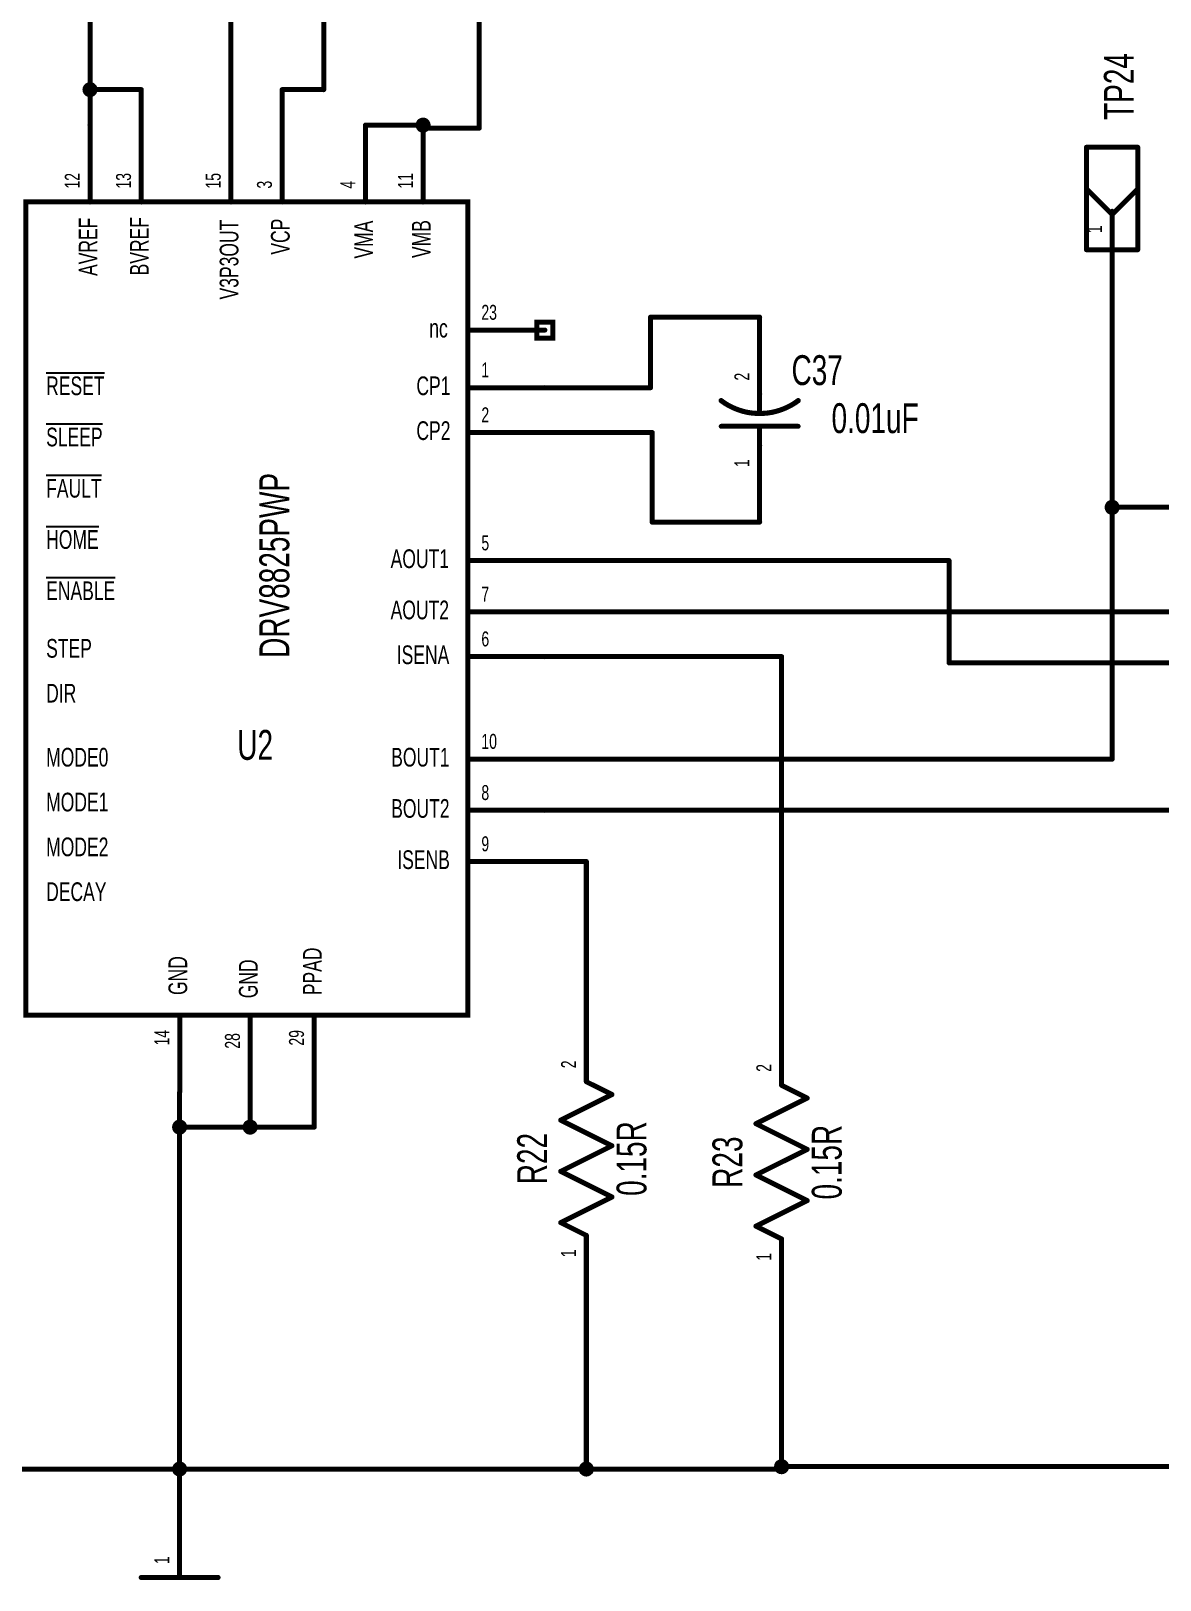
# Model space of a CAD drawing. Extents: x -2.1 to 9.4, y -2.2 to 5.9.
# Drawn here: x 2.161 to 4.364, y 0.094 to 3.118 of the extents above; entities that cross this region are included whole.
import ezdxf
from ezdxf.enums import TextEntityAlignment as Align

# ---------------------------------------------------------------- set-up
doc = ezdxf.new("R2010")
doc.units = 0
for name, color, linetype in [('Element', 253, 'CONTINUOUS'), ('Net', 50, 'CONTINUOUS'), ('Pin', 50, 'CONTINUOUS')]:
    doc.layers.add(name, color=color, linetype=linetype)

msp = doc.modelspace()

# ---------------------------------------------------------------- linework, layer by layer
at = {"layer": 'Element', "linetype": 'CONTINUOUS'}
for points, const_width in [([(4.2205, 2.891), (4.3205, 2.891)], 0.0098), ([(4.2205, 2.691), (4.2205, 2.891)], 0.0098), ([(4.3205, 2.891), (4.3205, 2.691)], 0.0098), ([(4.2205, 2.8097), (4.2705, 2.7597)], 0.0098), ([(4.3205, 2.8097), (4.2705, 2.7597)], 0.0098), ([(2.1509, 2.7842), (3.0134, 2.7842), (3.0134, 1.1967), (2.1509, 1.1967), (2.1509, 2.7842)], 0.0098), ([(4.2705, 2.766), (4.2705, 2.691)], 0.0098), ([(4.3205, 2.691), (4.2205, 2.691)], 0.0098), ([(3.5074, 2.3965), (3.514, 2.3918), (3.5209, 2.3876), (3.528, 2.3839), (3.5354, 2.3806), (3.543, 2.3778), (3.5507, 2.3754), (3.5586, 2.3736), (3.5665, 2.3723), (3.5746, 2.3716), (3.5826, 2.3713), (3.5907, 2.3716), (3.5987, 2.3723), (3.6067, 2.3736), (3.6146, 2.3755), (3.6223, 2.3778), (3.6299, 2.3806), (3.6372, 2.3839), (3.6444, 2.3876), (3.6513, 2.3918), (3.6579, 2.3965)], 0.01), ([(3.5826, 2.3713), (3.5826, 2.4093)], 0.0098), ([(3.6576, 2.3463), (3.5076, 2.3463)], 0.0098), ([(3.5826, 2.3093), (3.5826, 2.3463)], 0.0098), ([(3.2944, 1.0419), (3.2444, 1.0669)], 0.0098), ([(3.6754, 1.0349), (3.6254, 1.0599)], 0.0098), ([(3.1944, 0.9919), (3.2944, 1.0419)], 0.0098), ([(3.5754, 0.9849), (3.6754, 1.0349)], 0.0098), ([(3.2944, 0.9419), (3.1944, 0.9919)], 0.0098), ([(3.6754, 0.9349), (3.5754, 0.9849)], 0.0098), ([(3.1944, 0.8919), (3.2944, 0.9419)], 0.0098), ([(3.5754, 0.8849), (3.6754, 0.9349)], 0.0098), ([(3.2944, 0.8419), (3.1944, 0.8919)], 0.0098), ([(3.6754, 0.8349), (3.5754, 0.8849)], 0.0098), ([(3.1944, 0.7919), (3.2944, 0.8419)], 0.0098), ([(3.5754, 0.7849), (3.6754, 0.8349)], 0.0098), ([(3.2444, 0.7669), (3.1944, 0.7919)], 0.0098), ([(3.6254, 0.7599), (3.5754, 0.7849)], 0.0098), ([(2.3758, 0.0991), (2.5258, 0.0991)], 0.0098)]:
    msp.add_lwpolyline(points, dxfattribs=dict(at, const_width=const_width))
for points, const_width in [([(4.218, 2.891, 1), (4.2229, 2.891, 1), (4.218, 2.891, 1)], 0.0049), ([(4.218, 2.891, 1), (4.2229, 2.891, 1), (4.218, 2.891, 1)], 0.0049), ([(4.318, 2.891, 1), (4.3229, 2.891, 1), (4.318, 2.891, 1)], 0.0049), ([(4.318, 2.891, 1), (4.3229, 2.891, 1), (4.318, 2.891, 1)], 0.0049), ([(4.218, 2.8097, 1), (4.2229, 2.8097, 1), (4.218, 2.8097, 1)], 0.0049), ([(4.318, 2.8097, 1), (4.3229, 2.8097, 1), (4.318, 2.8097, 1)], 0.0049), ([(4.268, 2.766, 1), (4.2729, 2.766, 1), (4.268, 2.766, 1)], 0.0049), ([(4.268, 2.7597, 1), (4.2729, 2.7597, 1), (4.268, 2.7597, 1)], 0.0049), ([(4.268, 2.7597, 1), (4.2729, 2.7597, 1), (4.268, 2.7597, 1)], 0.0049), ([(4.218, 2.691, 1), (4.2229, 2.691, 1), (4.218, 2.691, 1)], 0.0049), ([(4.218, 2.691, 1), (4.2229, 2.691, 1), (4.218, 2.691, 1)], 0.0049), ([(4.268, 2.691, 1), (4.2729, 2.691, 1), (4.268, 2.691, 1)], 0.0049), ([(4.318, 2.691, 1), (4.3229, 2.691, 1), (4.318, 2.691, 1)], 0.0049), ([(4.318, 2.691, 1), (4.3229, 2.691, 1), (4.318, 2.691, 1)], 0.0049), ([(3.5049, 2.3965, 1), (3.5099, 2.3965, 1), (3.5049, 2.3965, 1)], 0.005), ([(3.5802, 2.4093, 1), (3.5851, 2.4093, 1), (3.5802, 2.4093, 1)], 0.0049), ([(3.6554, 2.3965, 1), (3.6604, 2.3965, 1), (3.6554, 2.3965, 1)], 0.005), ([(3.5802, 2.3713, 1), (3.5851, 2.3713, 1), (3.5802, 2.3713, 1)], 0.0049), ([(3.5052, 2.3463, 1), (3.5101, 2.3463, 1), (3.5052, 2.3463, 1)], 0.0049), ([(3.5802, 2.3463, 1), (3.5851, 2.3463, 1), (3.5802, 2.3463, 1)], 0.0049), ([(3.6552, 2.3463, 1), (3.6601, 2.3463, 1), (3.6552, 2.3463, 1)], 0.0049), ([(3.5802, 2.3093, 1), (3.5851, 2.3093, 1), (3.5802, 2.3093, 1)], 0.0049), ([(3.2419, 1.0669, 1), (3.2469, 1.0669, 1), (3.2419, 1.0669, 1)], 0.0049), ([(3.6229, 1.0599, 1), (3.6279, 1.0599, 1), (3.6229, 1.0599, 1)], 0.0049), ([(3.2919, 1.0419, 1), (3.2969, 1.0419, 1), (3.2919, 1.0419, 1)], 0.0049), ([(3.2919, 1.0419, 1), (3.2969, 1.0419, 1), (3.2919, 1.0419, 1)], 0.0049), ([(3.6729, 1.0349, 1), (3.6779, 1.0349, 1), (3.6729, 1.0349, 1)], 0.0049), ([(3.6729, 1.0349, 1), (3.6779, 1.0349, 1), (3.6729, 1.0349, 1)], 0.0049), ([(3.1919, 0.9919, 1), (3.1969, 0.9919, 1), (3.1919, 0.9919, 1)], 0.0049), ([(3.1919, 0.9919, 1), (3.1969, 0.9919, 1), (3.1919, 0.9919, 1)], 0.0049), ([(3.5729, 0.9849, 1), (3.5779, 0.9849, 1), (3.5729, 0.9849, 1)], 0.0049), ([(3.5729, 0.9849, 1), (3.5779, 0.9849, 1), (3.5729, 0.9849, 1)], 0.0049), ([(3.2919, 0.9419, 1), (3.2969, 0.9419, 1), (3.2919, 0.9419, 1)], 0.0049), ([(3.2919, 0.9419, 1), (3.2969, 0.9419, 1), (3.2919, 0.9419, 1)], 0.0049), ([(3.6729, 0.9349, 1), (3.6779, 0.9349, 1), (3.6729, 0.9349, 1)], 0.0049), ([(3.6729, 0.9349, 1), (3.6779, 0.9349, 1), (3.6729, 0.9349, 1)], 0.0049), ([(3.1919, 0.8919, 1), (3.1969, 0.8919, 1), (3.1919, 0.8919, 1)], 0.0049), ([(3.1919, 0.8919, 1), (3.1969, 0.8919, 1), (3.1919, 0.8919, 1)], 0.0049), ([(3.5729, 0.8849, 1), (3.5779, 0.8849, 1), (3.5729, 0.8849, 1)], 0.0049), ([(3.5729, 0.8849, 1), (3.5779, 0.8849, 1), (3.5729, 0.8849, 1)], 0.0049), ([(3.2919, 0.8419, 1), (3.2969, 0.8419, 1), (3.2919, 0.8419, 1)], 0.0049), ([(3.2919, 0.8419, 1), (3.2969, 0.8419, 1), (3.2919, 0.8419, 1)], 0.0049), ([(3.6729, 0.8349, 1), (3.6779, 0.8349, 1), (3.6729, 0.8349, 1)], 0.0049), ([(3.6729, 0.8349, 1), (3.6779, 0.8349, 1), (3.6729, 0.8349, 1)], 0.0049), ([(3.1919, 0.7919, 1), (3.1969, 0.7919, 1), (3.1919, 0.7919, 1)], 0.0049), ([(3.1919, 0.7919, 1), (3.1969, 0.7919, 1), (3.1919, 0.7919, 1)], 0.0049), ([(3.5729, 0.7849, 1), (3.5779, 0.7849, 1), (3.5729, 0.7849, 1)], 0.0049), ([(3.5729, 0.7849, 1), (3.5779, 0.7849, 1), (3.5729, 0.7849, 1)], 0.0049), ([(3.2419, 0.7669, 1), (3.2469, 0.7669, 1), (3.2419, 0.7669, 1)], 0.0049), ([(3.6229, 0.7599, 1), (3.6279, 0.7599, 1), (3.6229, 0.7599, 1)], 0.0049), ([(2.3733, 0.0991, 1), (2.3782, 0.0991, 1), (2.3733, 0.0991, 1)], 0.0049), ([(2.5233, 0.0991, 1), (2.5282, 0.0991, 1), (2.5233, 0.0991, 1)], 0.0049)]:
    msp.add_lwpolyline(points, format="xyb", dxfattribs=dict(at, const_width=const_width))
at = {"layer": 'Net', "linetype": 'CONTINUOUS', "const_width": 0.0098}
for points in [[(2.5509, 4.0396), (2.5509, 2.9342)], [(2.2759, 3.0035), (2.2759, 3.9434)], [(3.0355, 3.7348), (3.0355, 2.9285)], [(2.7319, 3.0035), (2.7319, 3.2843)], [(2.2661, 3.0035), (2.2665, 3.0005), (2.2679, 2.9977), (2.2701, 2.9955), (2.2729, 2.9941), (2.2759, 2.9937), (2.2789, 2.9941), (2.2817, 2.9955), (2.2839, 2.9977), (2.2853, 3.0005), (2.2857, 3.0035), (2.2853, 3.0065), (2.2839, 3.0093), (2.2817, 3.0115), (2.2789, 3.0129), (2.2759, 3.0133), (2.2729, 3.0129), (2.2701, 3.0115), (2.2679, 3.0093), (2.2665, 3.0065), (2.2661, 3.0035)], [(2.3759, 3.0035), (2.2759, 3.0035)], [(2.2759, 3.0035), (2.2759, 2.9342)], [(2.3759, 2.9342), (2.3759, 3.0035)], [(2.6509, 2.9342), (2.6509, 3.0035)], [(2.6509, 3.0035), (2.7319, 3.0035)], [(2.9259, 2.9342), (2.8134, 2.9342)], [(2.916, 2.9342), (2.9165, 2.9312), (2.9179, 2.9284), (2.92, 2.9262), (2.9228, 2.9248), (2.9258, 2.9244), (2.9289, 2.9248), (2.9316, 2.9262), (2.9338, 2.9284), (2.9352, 2.9312), (2.9357, 2.9342), (2.9352, 2.9372), (2.9338, 2.94), (2.9316, 2.9422), (2.9289, 2.9436), (2.9258, 2.944), (2.9228, 2.9436), (2.92, 2.9422), (2.9179, 2.94), (2.9165, 2.9372), (2.916, 2.9342)], [(2.9258, 2.9285), (2.9258, 2.9342)], [(3.0355, 2.9285), (2.9258, 2.9285)], [(4.2705, 2.616), (4.2705, 1.6967)], [(3.3696, 2.4217), (3.3696, 2.5593)], [(3.3696, 2.5593), (3.5826, 2.5593)], [(3.1634, 2.4217), (3.3696, 2.4217)], [(3.373, 2.3342), (3.1634, 2.3342)], [(3.373, 2.1593), (3.373, 2.3342)], [(4.2606, 2.1882), (4.2611, 2.1852), (4.2625, 2.1824), (4.2647, 2.1802), (4.2674, 2.1788), (4.2705, 2.1784), (4.2735, 2.1788), (4.2763, 2.1802), (4.2784, 2.1824), (4.2798, 2.1852), (4.2803, 2.1882), (4.2798, 2.1912), (4.2784, 2.194), (4.2763, 2.1962), (4.2735, 2.1976), (4.2705, 2.198), (4.2674, 2.1976), (4.2647, 2.1962), (4.2625, 2.194), (4.2611, 2.1912), (4.2606, 2.1882)], [(6.8496, 2.1882), (4.2705, 2.1882)], [(3.5826, 2.1593), (3.373, 2.1593)], [(3.9523, 2.0842), (3.1634, 2.0842)], [(3.9523, 1.8846), (3.9523, 2.0842)], [(4.6543, 1.9842), (3.1634, 1.9842)], [(3.1634, 1.8967), (3.6254, 1.8967)], [(3.6254, 1.8967), (3.6254, 1.2099)], [(4.8548, 1.8846), (3.9523, 1.8846)], [(4.2705, 1.6967), (3.1634, 1.6967)], [(4.4572, 1.5967), (3.1634, 1.5967)], [(3.1634, 1.4967), (3.2444, 1.4967)], [(3.2444, 1.4967), (3.2444, 1.2169)], [(2.4508, 1.0467), (2.4508, 0.2491)], [(2.5884, 0.9783), (2.5884, 1.0405)], [(2.7134, 0.9783), (2.7134, 1.0465)], [(2.4409, 0.9783), (2.4414, 0.9752), (2.4428, 0.9725), (2.445, 0.9703), (2.4477, 0.9689), (2.4508, 0.9684), (2.4538, 0.9689), (2.4565, 0.9703), (2.4587, 0.9725), (2.4601, 0.9752), (2.4606, 0.9783), (2.4601, 0.9813), (2.4587, 0.9841), (2.4565, 0.9863), (2.4538, 0.9877), (2.4508, 0.9881), (2.4477, 0.9877), (2.445, 0.9863), (2.4428, 0.9841), (2.4414, 0.9813), (2.4409, 0.9783)], [(2.4508, 0.9783), (2.5884, 0.9783)], [(2.5786, 0.9783), (2.579, 0.9752), (2.5804, 0.9725), (2.5826, 0.9703), (2.5854, 0.9689), (2.5884, 0.9684), (2.5914, 0.9689), (2.5942, 0.9703), (2.5964, 0.9725), (2.5978, 0.9752), (2.5982, 0.9783), (2.5978, 0.9813), (2.5964, 0.9841), (2.5942, 0.9863), (2.5914, 0.9877), (2.5884, 0.9881), (2.5854, 0.9877), (2.5826, 0.9863), (2.5804, 0.9841), (2.579, 0.9813), (2.5786, 0.9783)], [(2.5884, 0.9783), (2.7134, 0.9783)], [(3.2444, 0.6169), (3.2444, 0.3108)], [(3.6254, 0.6099), (3.6254, 0.3108)], [(1.3199, 0.3108), (2.4508, 0.3108)], [(2.4409, 0.3108), (2.4414, 0.3078), (2.4428, 0.305), (2.445, 0.3029), (2.4477, 0.3015), (2.4508, 0.301), (2.4538, 0.3015), (2.4565, 0.3029), (2.4587, 0.305), (2.4601, 0.3078), (2.4606, 0.3108), (2.4601, 0.3139), (2.4587, 0.3166), (2.4565, 0.3188), (2.4538, 0.3202), (2.4508, 0.3207), (2.4477, 0.3202), (2.445, 0.3188), (2.4428, 0.3166), (2.4414, 0.3139), (2.4409, 0.3108)], [(2.4409, 0.3108), (2.4414, 0.3078), (2.4428, 0.305), (2.445, 0.3029), (2.4477, 0.3015), (2.4508, 0.301), (2.4538, 0.3015), (2.4565, 0.3029), (2.4587, 0.305), (2.4601, 0.3078), (2.4606, 0.3108), (2.4601, 0.3139), (2.4587, 0.3166), (2.4565, 0.3188), (2.4538, 0.3202), (2.4508, 0.3207), (2.4477, 0.3202), (2.445, 0.3188), (2.4428, 0.3166), (2.4414, 0.3139), (2.4409, 0.3108)], [(3.2444, 0.3108), (2.4508, 0.3108)], [(3.2346, 0.3108), (3.235, 0.3078), (3.2364, 0.305), (3.2386, 0.3029), (3.2414, 0.3015), (3.2444, 0.301), (3.2474, 0.3015), (3.2502, 0.3029), (3.2524, 0.305), (3.2538, 0.3078), (3.2542, 0.3108), (3.2538, 0.3139), (3.2524, 0.3166), (3.2502, 0.3188), (3.2474, 0.3202), (3.2444, 0.3207), (3.2414, 0.3202), (3.2386, 0.3188), (3.2364, 0.3166), (3.235, 0.3139), (3.2346, 0.3108)], [(3.6254, 0.3108), (3.2444, 0.3108)], [(3.6156, 0.3155), (3.616, 0.3124), (3.6174, 0.3097), (3.6196, 0.3075), (3.6224, 0.3061), (3.6254, 0.3056), (3.6284, 0.3061), (3.6312, 0.3075), (3.6334, 0.3097), (3.6348, 0.3124), (3.6352, 0.3155), (3.6348, 0.3185), (3.6334, 0.3212), (3.6312, 0.3234), (3.6284, 0.3248), (3.6254, 0.3253), (3.6224, 0.3248), (3.6196, 0.3234), (3.6174, 0.3212), (3.616, 0.3185), (3.6156, 0.3155)], [(3.6254, 0.3155), (6.5176, 0.3155)]]:
    msp.add_lwpolyline(points, dxfattribs=at)
at = {"layer": 'Net', "linetype": 'CONTINUOUS', "const_width": 0.0049}
for points in [[(2.2636, 3.0035, 1), (2.2685, 3.0035, 1), (2.2636, 3.0035, 1)], [(2.2734, 3.0035, 1), (2.2784, 3.0035, 1), (2.2734, 3.0035, 1)], [(2.2734, 3.0035, 1), (2.2784, 3.0035, 1), (2.2734, 3.0035, 1)], [(2.2734, 3.0035, 1), (2.2784, 3.0035, 1), (2.2734, 3.0035, 1)], [(2.3734, 3.0035, 1), (2.3784, 3.0035, 1), (2.3734, 3.0035, 1)], [(2.3734, 3.0035, 1), (2.3784, 3.0035, 1), (2.3734, 3.0035, 1)], [(2.6484, 3.0035, 1), (2.6534, 3.0035, 1), (2.6484, 3.0035, 1)], [(2.6484, 3.0035, 1), (2.6534, 3.0035, 1), (2.6484, 3.0035, 1)], [(2.7294, 3.0035, 1), (2.7344, 3.0035, 1), (2.7294, 3.0035, 1)], [(2.7294, 3.0035, 1), (2.7344, 3.0035, 1), (2.7294, 3.0035, 1)], [(2.2734, 2.9342, 1), (2.2784, 2.9342, 1), (2.2734, 2.9342, 1)], [(2.3734, 2.9342, 1), (2.3784, 2.9342, 1), (2.3734, 2.9342, 1)], [(2.5484, 2.9342, 1), (2.5534, 2.9342, 1), (2.5484, 2.9342, 1)], [(2.6484, 2.9342, 1), (2.6534, 2.9342, 1), (2.6484, 2.9342, 1)], [(2.8109, 2.9342, 1), (2.8159, 2.9342, 1), (2.8109, 2.9342, 1)], [(2.9135, 2.9342, 1), (2.9184, 2.9342, 1), (2.9135, 2.9342, 1)], [(2.9234, 2.9342, 1), (2.9284, 2.9342, 1), (2.9234, 2.9342, 1)], [(2.9234, 2.9342, 1), (2.9283, 2.9342, 1), (2.9234, 2.9342, 1)], [(2.9234, 2.9285, 1), (2.9283, 2.9285, 1), (2.9234, 2.9285, 1)], [(2.9234, 2.9285, 1), (2.9283, 2.9285, 1), (2.9234, 2.9285, 1)], [(3.0331, 2.9285, 1), (3.038, 2.9285, 1), (3.0331, 2.9285, 1)], [(3.0331, 2.9285, 1), (3.038, 2.9285, 1), (3.0331, 2.9285, 1)], [(4.268, 2.616, 1), (4.2729, 2.616, 1), (4.268, 2.616, 1)], [(3.3671, 2.5593, 1), (3.3721, 2.5593, 1), (3.3671, 2.5593, 1)], [(3.3671, 2.5593, 1), (3.3721, 2.5593, 1), (3.3671, 2.5593, 1)], [(3.5802, 2.5593, 1), (3.5851, 2.5593, 1), (3.5802, 2.5593, 1)], [(3.1609, 2.4217, 1), (3.1659, 2.4217, 1), (3.1609, 2.4217, 1)], [(3.3671, 2.4217, 1), (3.3721, 2.4217, 1), (3.3671, 2.4217, 1)], [(3.3671, 2.4217, 1), (3.3721, 2.4217, 1), (3.3671, 2.4217, 1)], [(3.1609, 2.3342, 1), (3.1659, 2.3342, 1), (3.1609, 2.3342, 1)], [(3.3705, 2.3342, 1), (3.3754, 2.3342, 1), (3.3705, 2.3342, 1)], [(3.3705, 2.3342, 1), (3.3754, 2.3342, 1), (3.3705, 2.3342, 1)], [(4.2582, 2.1882, 1), (4.2631, 2.1882, 1), (4.2582, 2.1882, 1)], [(4.268, 2.1882, 1), (4.2729, 2.1882, 1), (4.268, 2.1882, 1)], [(3.3705, 2.1593, 1), (3.3754, 2.1593, 1), (3.3705, 2.1593, 1)], [(3.3705, 2.1593, 1), (3.3754, 2.1593, 1), (3.3705, 2.1593, 1)], [(3.5802, 2.1593, 1), (3.5851, 2.1593, 1), (3.5802, 2.1593, 1)], [(3.1609, 2.0842, 1), (3.1659, 2.0842, 1), (3.1609, 2.0842, 1)], [(3.9498, 2.0842, 1), (3.9547, 2.0842, 1), (3.9498, 2.0842, 1)], [(3.9498, 2.0842, 1), (3.9547, 2.0842, 1), (3.9498, 2.0842, 1)], [(3.1609, 1.9842, 1), (3.1659, 1.9842, 1), (3.1609, 1.9842, 1)], [(3.1609, 1.8967, 1), (3.1659, 1.8967, 1), (3.1609, 1.8967, 1)], [(3.6229, 1.8967, 1), (3.6279, 1.8967, 1), (3.6229, 1.8967, 1)], [(3.6229, 1.8967, 1), (3.6279, 1.8967, 1), (3.6229, 1.8967, 1)], [(3.9498, 1.8846, 1), (3.9547, 1.8846, 1), (3.9498, 1.8846, 1)], [(3.9498, 1.8846, 1), (3.9547, 1.8846, 1), (3.9498, 1.8846, 1)], [(3.1609, 1.6967, 1), (3.1659, 1.6967, 1), (3.1609, 1.6967, 1)], [(4.268, 1.6967, 1), (4.2729, 1.6967, 1), (4.268, 1.6967, 1)], [(4.268, 1.6967, 1), (4.2729, 1.6967, 1), (4.268, 1.6967, 1)], [(3.1609, 1.5967, 1), (3.1659, 1.5967, 1), (3.1609, 1.5967, 1)], [(3.1609, 1.4967, 1), (3.1659, 1.4967, 1), (3.1609, 1.4967, 1)], [(3.2419, 1.4967, 1), (3.2469, 1.4967, 1), (3.2419, 1.4967, 1)], [(3.2419, 1.4967, 1), (3.2469, 1.4967, 1), (3.2419, 1.4967, 1)], [(3.2419, 1.2169, 1), (3.2469, 1.2169, 1), (3.2419, 1.2169, 1)], [(3.6229, 1.2099, 1), (3.6279, 1.2099, 1), (3.6229, 1.2099, 1)], [(2.4483, 1.0467, 1), (2.4532, 1.0467, 1), (2.4483, 1.0467, 1)], [(2.5859, 1.0405, 1), (2.5909, 1.0405, 1), (2.5859, 1.0405, 1)], [(2.7109, 1.0465, 1), (2.7159, 1.0465, 1), (2.7109, 1.0465, 1)], [(2.4385, 0.9783, 1), (2.4434, 0.9783, 1), (2.4385, 0.9783, 1)], [(2.4483, 0.9783, 1), (2.4532, 0.9783, 1), (2.4483, 0.9783, 1)], [(2.5761, 0.9783, 1), (2.581, 0.9783, 1), (2.5761, 0.9783, 1)], [(2.5859, 0.9783, 1), (2.5909, 0.9783, 1), (2.5859, 0.9783, 1)], [(2.5859, 0.9783, 1), (2.5909, 0.9783, 1), (2.5859, 0.9783, 1)], [(2.5859, 0.9783, 1), (2.5909, 0.9783, 1), (2.5859, 0.9783, 1)], [(2.7109, 0.9783, 1), (2.7159, 0.9783, 1), (2.7109, 0.9783, 1)], [(2.7109, 0.9783, 1), (2.7159, 0.9783, 1), (2.7109, 0.9783, 1)], [(3.2419, 0.6169, 1), (3.2469, 0.6169, 1), (3.2419, 0.6169, 1)], [(3.6229, 0.6099, 1), (3.6279, 0.6099, 1), (3.6229, 0.6099, 1)], [(2.4385, 0.3108, 1), (2.4434, 0.3108, 1), (2.4385, 0.3108, 1)], [(2.4385, 0.3108, 1), (2.4434, 0.3108, 1), (2.4385, 0.3108, 1)], [(2.4483, 0.3108, 1), (2.4532, 0.3108, 1), (2.4483, 0.3108, 1)], [(2.4483, 0.3108, 1), (2.4532, 0.3108, 1), (2.4483, 0.3108, 1)], [(3.2321, 0.3108, 1), (3.237, 0.3108, 1), (3.2321, 0.3108, 1)], [(3.2419, 0.3108, 1), (3.2469, 0.3108, 1), (3.2419, 0.3108, 1)], [(3.2419, 0.3108, 1), (3.2469, 0.3108, 1), (3.2419, 0.3108, 1)], [(3.2419, 0.3108, 1), (3.2469, 0.3108, 1), (3.2419, 0.3108, 1)], [(3.6131, 0.3155, 1), (3.618, 0.3155, 1), (3.6131, 0.3155, 1)], [(3.6229, 0.3155, 1), (3.6279, 0.3155, 1), (3.6229, 0.3155, 1)], [(3.6229, 0.3108, 1), (3.6279, 0.3108, 1), (3.6229, 0.3108, 1)], [(3.6229, 0.3108, 1), (3.6279, 0.3108, 1), (3.6229, 0.3108, 1)], [(2.4483, 0.2491, 1), (2.4532, 0.2491, 1), (2.4483, 0.2491, 1)]]:
    msp.add_lwpolyline(points, format="xyb", dxfattribs=at)
at = {"layer": 'Pin', "linetype": 'CONTINUOUS', "const_width": 0.0049}
for points in [[(2.2734, 2.9342, 1), (2.2784, 2.9342, 1), (2.2734, 2.9342, 1)], [(2.3734, 2.9342, 1), (2.3784, 2.9342, 1), (2.3734, 2.9342, 1)], [(2.5484, 2.9342, 1), (2.5534, 2.9342, 1), (2.5484, 2.9342, 1)], [(2.6484, 2.9342, 1), (2.6534, 2.9342, 1), (2.6484, 2.9342, 1)], [(2.8109, 2.9342, 1), (2.8159, 2.9342, 1), (2.8109, 2.9342, 1)], [(2.9234, 2.9342, 1), (2.9284, 2.9342, 1), (2.9234, 2.9342, 1)], [(2.2734, 2.7842, 1), (2.2784, 2.7842, 1), (2.2734, 2.7842, 1)], [(2.3734, 2.7842, 1), (2.3784, 2.7842, 1), (2.3734, 2.7842, 1)], [(2.5484, 2.7842, 1), (2.5534, 2.7842, 1), (2.5484, 2.7842, 1)], [(2.6484, 2.7842, 1), (2.6534, 2.7842, 1), (2.6484, 2.7842, 1)], [(2.8109, 2.7842, 1), (2.8159, 2.7842, 1), (2.8109, 2.7842, 1)], [(2.9234, 2.7842, 1), (2.9284, 2.7842, 1), (2.9234, 2.7842, 1)], [(4.268, 2.766, 1), (4.2729, 2.766, 1), (4.268, 2.766, 1)], [(4.268, 2.616, 1), (4.2729, 2.616, 1), (4.268, 2.616, 1)], [(3.5802, 2.5593, 1), (3.5851, 2.5593, 1), (3.5802, 2.5593, 1)], [(3.0109, 2.5342, 1), (3.0159, 2.5342, 1), (3.0109, 2.5342, 1)], [(3.1609, 2.5342, 1), (3.1659, 2.5342, 1), (3.1609, 2.5342, 1)], [(3.0109, 2.4217, 1), (3.0159, 2.4217, 1), (3.0109, 2.4217, 1)], [(3.1609, 2.4217, 1), (3.1659, 2.4217, 1), (3.1609, 2.4217, 1)], [(3.5802, 2.4093, 1), (3.5851, 2.4093, 1), (3.5802, 2.4093, 1)], [(3.0109, 2.3342, 1), (3.0159, 2.3342, 1), (3.0109, 2.3342, 1)], [(3.1609, 2.3342, 1), (3.1659, 2.3342, 1), (3.1609, 2.3342, 1)], [(3.5802, 2.3093, 1), (3.5851, 2.3093, 1), (3.5802, 2.3093, 1)], [(3.5802, 2.1593, 1), (3.5851, 2.1593, 1), (3.5802, 2.1593, 1)], [(3.0109, 2.0842, 1), (3.0159, 2.0842, 1), (3.0109, 2.0842, 1)], [(3.1609, 2.0842, 1), (3.1659, 2.0842, 1), (3.1609, 2.0842, 1)], [(3.0109, 1.9842, 1), (3.0159, 1.9842, 1), (3.0109, 1.9842, 1)], [(3.1609, 1.9842, 1), (3.1659, 1.9842, 1), (3.1609, 1.9842, 1)], [(3.0109, 1.8967, 1), (3.0159, 1.8967, 1), (3.0109, 1.8967, 1)], [(3.1609, 1.8967, 1), (3.1659, 1.8967, 1), (3.1609, 1.8967, 1)], [(3.0109, 1.6967, 1), (3.0159, 1.6967, 1), (3.0109, 1.6967, 1)], [(3.1609, 1.6967, 1), (3.1659, 1.6967, 1), (3.1609, 1.6967, 1)], [(3.0109, 1.5967, 1), (3.0159, 1.5967, 1), (3.0109, 1.5967, 1)], [(3.1609, 1.5967, 1), (3.1659, 1.5967, 1), (3.1609, 1.5967, 1)], [(3.0109, 1.4967, 1), (3.0159, 1.4967, 1), (3.0109, 1.4967, 1)], [(3.1609, 1.4967, 1), (3.1659, 1.4967, 1), (3.1609, 1.4967, 1)], [(3.2419, 1.2169, 1), (3.2469, 1.2169, 1), (3.2419, 1.2169, 1)], [(3.6229, 1.2099, 1), (3.6279, 1.2099, 1), (3.6229, 1.2099, 1)], [(2.4484, 1.1967, 1), (2.4534, 1.1967, 1), (2.4484, 1.1967, 1)], [(2.5859, 1.1905, 1), (2.5909, 1.1905, 1), (2.5859, 1.1905, 1)], [(2.7109, 1.1965, 1), (2.7159, 1.1965, 1), (2.7109, 1.1965, 1)], [(3.2419, 1.0669, 1), (3.2469, 1.0669, 1), (3.2419, 1.0669, 1)], [(3.6229, 1.0599, 1), (3.6279, 1.0599, 1), (3.6229, 1.0599, 1)], [(2.4484, 1.0467, 1), (2.4534, 1.0467, 1), (2.4484, 1.0467, 1)], [(2.5859, 1.0405, 1), (2.5909, 1.0405, 1), (2.5859, 1.0405, 1)], [(2.7109, 1.0465, 1), (2.7159, 1.0465, 1), (2.7109, 1.0465, 1)], [(3.2419, 0.7669, 1), (3.2469, 0.7669, 1), (3.2419, 0.7669, 1)], [(3.6229, 0.7599, 1), (3.6279, 0.7599, 1), (3.6229, 0.7599, 1)], [(3.2419, 0.6169, 1), (3.2469, 0.6169, 1), (3.2419, 0.6169, 1)], [(3.6229, 0.6099, 1), (3.6279, 0.6099, 1), (3.6229, 0.6099, 1)], [(2.4483, 0.2491, 1), (2.4532, 0.2491, 1), (2.4483, 0.2491, 1)], [(2.4483, 0.0991, 1), (2.4532, 0.0991, 1), (2.4483, 0.0991, 1)]]:
    msp.add_lwpolyline(points, format="xyb", dxfattribs=at)
at = {"layer": 'Pin', "linetype": 'CONTINUOUS', "const_width": 0.0098}
for points in [[(2.2759, 2.7842), (2.2759, 2.9342)], [(2.3759, 2.7842), (2.3759, 2.9342)], [(2.5509, 2.7842), (2.5509, 2.9342)], [(2.6509, 2.7842), (2.6509, 2.9342)], [(2.8134, 2.7842), (2.8134, 2.9342)], [(2.9259, 2.7842), (2.9259, 2.9342)], [(4.2705, 2.766), (4.2705, 2.616)], [(3.1476, 2.5499), (3.1791, 2.5499), (3.1791, 2.5185), (3.1476, 2.5185), (3.1476, 2.5499)], [(3.5826, 2.4093), (3.5826, 2.5593)], [(3.0134, 2.5342), (3.1634, 2.5342)], [(3.0134, 2.4217), (3.1634, 2.4217)], [(3.0134, 2.3342), (3.1634, 2.3342)], [(3.5826, 2.3093), (3.5826, 2.1593)], [(3.0134, 2.0842), (3.1634, 2.0842)], [(3.0134, 1.9842), (3.1634, 1.9842)], [(3.0134, 1.8967), (3.1634, 1.8967)], [(3.0134, 1.6967), (3.1634, 1.6967)], [(3.0134, 1.5967), (3.1634, 1.5967)], [(3.0134, 1.4967), (3.1634, 1.4967)], [(3.2444, 1.0669), (3.2444, 1.2169)], [(3.6254, 1.0599), (3.6254, 1.2099)], [(2.4509, 1.1967), (2.4509, 1.0467)], [(2.5884, 1.1905), (2.5884, 1.0405)], [(2.7134, 1.1965), (2.7134, 1.0465)], [(3.2444, 0.7669), (3.2444, 0.6169)], [(3.6254, 0.7599), (3.6254, 0.6099)], [(2.4508, 0.0991), (2.4508, 0.2491)]]:
    msp.add_lwpolyline(points, dxfattribs=at)

# ---------------------------------------------------------------- texts
at = {"layer": 'Element', "width": 0.7}
for s, p in [('TP24', (4.3302, 3.0097)), ('DRV8825PWP', (2.6822, 2.0748)), ('R22', (3.1853, 0.9169)), ('R23', (3.5663, 0.9099))]:
    msp.add_text(s, height=0.0583, rotation=90, dxfattribs=at).set_placement(p, align=Align.BOTTOM_CENTER)
for s, p in [('C37', (3.6949, 2.4093)), ('0.01uF', (3.8079, 2.3156))]:
    msp.add_text(s, height=0.0583, dxfattribs=at).set_placement(p, align=Align.BOTTOM_CENTER)
msp.add_text('U2', height=0.0583, dxfattribs=at).set_placement((2.5633, 1.6778), align=Align.BOTTOM_LEFT)
for p in [(3.3034, 0.9169), (3.6844, 0.9099)]:
    msp.add_text('0.15R', height=0.0583, rotation=90, dxfattribs=at).set_placement(p, align=Align.TOP_CENTER)
at = {"layer": 'Pin', "width": 0.7}
for s, height, p in [('12', 0.0292, (2.2267, 2.8104)), ('13', 0.0292, (2.3267, 2.8104)), ('15', 0.0292, (2.5017, 2.8104)), ('3', 0.0292, (2.6017, 2.8104)), ('4', 0.0292, (2.7642, 2.8104)), ('11', 0.0292, (2.8767, 2.8104)), ('AVREF', 0.0365, (2.254, 2.6398)), ('BVREF', 0.0365, (2.354, 2.6409)), ('V3P3OUT', 0.0365, (2.529, 2.5939)), ('VCP', 0.0365, (2.629, 2.6814)), ('VMA', 0.0365, (2.7915, 2.6737)), ('VMB', 0.0365, (2.904, 2.6748)), ('1', 0.0292, (4.2213, 2.7233)), ('2', 0.0292, (3.5334, 2.4356)), ('1', 0.0292, (3.5334, 2.2667)), ('GND', 0.0365, (2.429, 1.2361)), ('GND', 0.0365, (2.5665, 1.2298)), ('PPAD', 0.0365, (2.6915, 1.2358)), ('14', 0.0292, (2.4017, 1.1376)), ('28', 0.0292, (2.5392, 1.1314)), ('29', 0.0292, (2.6642, 1.1374)), ('2', 0.0292, (3.1952, 1.0932)), ('2', 0.0292, (3.5762, 1.0862)), ('1', 0.0292, (3.1952, 0.7243)), ('1', 0.0292, (3.5762, 0.7173)), ('1', 0.0292, (2.4015, 0.1253))]:
    msp.add_text(s, height=height, rotation=90, dxfattribs=at).set_placement(p, align=Align.TOP_LEFT)
for s, height, p in [('23', 0.0292, (3.0396, 2.5834)), ('nc', 0.0365, (2.9379, 2.5561)), ('%%oRESET', 0.0365, (2.1903, 2.4436)), ('1', 0.0292, (3.0396, 2.4709)), ('CP1', 0.0365, (2.9128, 2.4436)), ('2', 0.0292, (3.0396, 2.3834)), ('%%oSLEEP', 0.0365, (2.1903, 2.3436)), ('CP2', 0.0365, (2.9128, 2.3561)), ('%%oFAULT', 0.0365, (2.1903, 2.2436)), ('%%oHOME', 0.0365, (2.1903, 2.1436)), ('5', 0.0292, (3.0396, 2.1334)), ('AOUT1', 0.0365, (2.8625, 2.1061)), ('%%oENABLE', 0.0365, (2.1903, 2.0436)), ('7', 0.0292, (3.0396, 2.0334)), ('AOUT2', 0.0365, (2.8625, 2.0061)), ('6', 0.0292, (3.0396, 1.9459)), ('STEP', 0.0365, (2.1903, 1.9311)), ('ISENA', 0.0365, (2.8745, 1.9186)), ('DIR', 0.0365, (2.1903, 1.8436)), ('10', 0.0292, (3.0396, 1.7459)), ('MODE0', 0.0365, (2.1903, 1.7186)), ('BOUT1', 0.0365, (2.8636, 1.7186)), ('8', 0.0292, (3.0396, 1.6459)), ('MODE1', 0.0365, (2.1903, 1.6311)), ('BOUT2', 0.0365, (2.8636, 1.6186)), ('MODE2', 0.0365, (2.1903, 1.5436)), ('9', 0.0292, (3.0396, 1.5459)), ('ISENB', 0.0365, (2.8756, 1.5186)), ('DECAY', 0.0365, (2.1903, 1.4561))]:
    msp.add_text(s, height=height, dxfattribs=at).set_placement(p, align=Align.TOP_LEFT)

doc.saveas('drawing.dxf')
